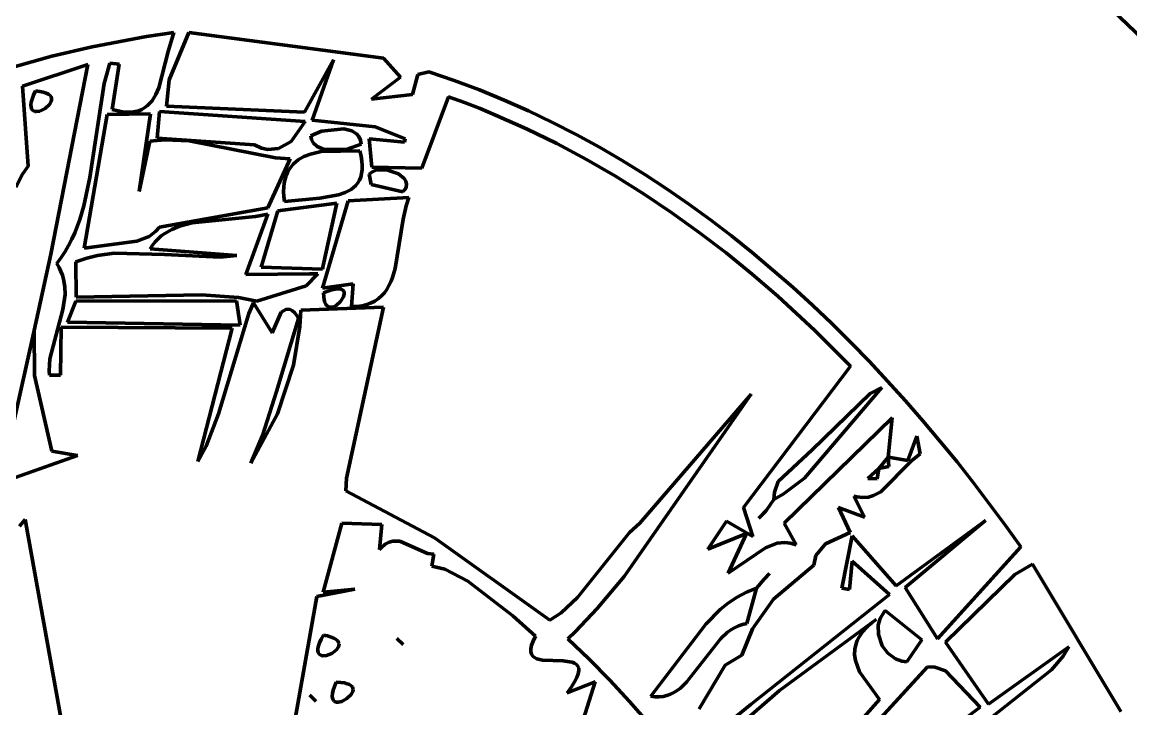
# Model space of a CAD drawing. Header units: millimetres. Extents: x 0 to 10.4, y 0 to 8.2.
# Drawn here: x 1.544 to 2.617, y 4.054 to 4.719 of the extents above; entities that cross this region are included whole.
import ezdxf

# ---------------------------------------------------------------- set-up
doc = ezdxf.new("R2010")
doc.units = ezdxf.units.MM
for name, color, linetype, lineweight in [('color#000000ff', 7, 'CONTINUOUS', 100), ('color#929292ff', 7, 'CONTINUOUS', 100), ('color#ffffffff', 7, 'CONTINUOUS', 100)]:
    doc.layers.add(name, color=color, linetype=linetype, lineweight=lineweight)

msp = doc.modelspace()

# ---------------------------------------------------------------- linework, layer by layer
at = {"layer": 'color#000000ff'}
for p, q in [((2.6284, 4.7017), (2.5984, 4.7305)), ((1.6113, 4.6948), (1.6639, 4.7046)), ((1.6639, 4.7046), (1.6904, 4.7085)), ((1.6904, 4.7085), (1.6849, 4.6901)), ((1.6858, 4.6628), (1.7047, 4.7084)), ((1.7047, 4.7084), (1.8931, 4.6836)), ((1.5721, 4.6856), (1.6113, 4.6948)), ((1.6849, 4.6901), (1.6759, 4.6551)), ((1.5335, 4.6746), (1.5721, 4.6856)), ((1.6285, 4.679), (1.6229, 4.659)), ((1.6374, 4.678), (1.6285, 4.679)), ((1.8449, 4.6821), (1.8167, 4.6314)), ((1.8242, 4.6238), (1.8449, 4.6821)), ((1.8931, 4.6836), (1.9096, 4.6653)), ((1.607, 4.6775), (1.5439, 4.6566)), ((1.5713, 4.4938), (1.607, 4.6775)), ((1.6308, 4.6341), (1.6374, 4.678)), ((1.9214, 4.6485), (1.9266, 4.6678)), ((1.9266, 4.6678), (1.9372, 4.6704)), ((1.9372, 4.6704), (1.9618, 4.662)), ((1.6229, 4.659), (1.6089, 4.568)), ((1.6832, 4.6373), (1.6858, 4.6628)), ((1.9096, 4.6653), (1.8816, 4.6439)), ((1.9618, 4.662), (1.9861, 4.6529)), ((1.5439, 4.6566), (1.5493, 4.5792)), ((1.5531, 4.6441), (1.5545, 4.6477)), ((1.5545, 4.6477), (1.5564, 4.6519)), ((1.5564, 4.6519), (1.5606, 4.6514)), ((1.5606, 4.6514), (1.564, 4.6507)), ((1.564, 4.6507), (1.5668, 4.6498)), ((1.5668, 4.6498), (1.5689, 4.6488)), ((1.5689, 4.6488), (1.5705, 4.6475)), ((1.5705, 4.6475), (1.5715, 4.6462)), ((1.5715, 4.6462), (1.572, 4.6448)), ((1.673, 4.6484), (1.6693, 4.6425)), ((1.6759, 4.6551), (1.673, 4.6484)), ((1.8816, 4.6439), (1.9214, 4.6485)), ((1.9562, 4.6464), (1.9302, 4.577)), ((1.9715, 4.6407), (1.9562, 4.6464)), ((1.9861, 4.6529), (2.01, 4.6431)), ((1.552, 4.6385), (1.5523, 4.641)), ((1.5521, 4.6364), (1.552, 4.6385)), ((1.5525, 4.6347), (1.5521, 4.6364)), ((1.5523, 4.641), (1.5531, 4.6441)), ((1.57, 4.6389), (1.5657, 4.635)), ((1.5717, 4.6418), (1.57, 4.6389)), ((1.572, 4.6433), (1.5717, 4.6418)), ((1.572, 4.6448), (1.572, 4.6433)), ((1.6623, 4.6358), (1.6595, 4.6341)), ((1.6649, 4.6377), (1.6623, 4.6358)), ((1.6672, 4.64), (1.6649, 4.6377)), ((1.6693, 4.6425), (1.6672, 4.64)), ((1.8167, 4.6314), (1.6832, 4.6373)), ((1.9867, 4.6348), (1.9715, 4.6407)), ((2.01, 4.6431), (2.0336, 4.6327)), ((1.5533, 4.6335), (1.5525, 4.6347)), ((1.5544, 4.6326), (1.5533, 4.6335)), ((1.5557, 4.6321), (1.5544, 4.6326)), ((1.5572, 4.6319), (1.5557, 4.6321)), ((1.5605, 4.6325), (1.5572, 4.6319)), ((1.5657, 4.635), (1.5605, 4.6325)), ((1.6036, 4.4996), (1.6259, 4.6292)), ((1.6259, 4.6292), (1.6676, 4.6298)), ((1.636, 4.6327), (1.6308, 4.6341)), ((1.6407, 4.6318), (1.636, 4.6327)), ((1.6452, 4.6314), (1.6407, 4.6318)), ((1.6492, 4.6315), (1.6452, 4.6314)), ((1.653, 4.632), (1.6492, 4.6315)), ((1.6564, 4.6328), (1.653, 4.632)), ((1.6595, 4.6341), (1.6564, 4.6328)), ((1.6676, 4.6298), (1.6569, 4.5545)), ((1.6742, 4.6062), (1.6763, 4.6319)), ((1.6763, 4.6319), (1.8174, 4.6224)), ((2.0018, 4.6286), (1.9867, 4.6348)), ((2.0316, 4.6154), (2.0018, 4.6286)), ((2.0336, 4.6327), (2.0568, 4.6215)), ((1.8174, 4.6224), (1.8038, 4.603)), ((1.8853, 4.6171), (1.8242, 4.6238)), ((1.8331, 4.6131), (1.8549, 4.6153)), ((1.8549, 4.6153), (1.8627, 4.6133)), ((1.9142, 4.6057), (1.8853, 4.6171)), ((2.0609, 4.6011), (2.0316, 4.6154)), ((2.0568, 4.6215), (2.0797, 4.6098)), ((1.6569, 4.5545), (1.6671, 4.6033)), ((1.6671, 4.6033), (1.6816, 4.6047)), ((1.7685, 4.5996), (1.6742, 4.6062)), ((1.6816, 4.6047), (1.7052, 4.6035)), ((1.7052, 4.6035), (1.7887, 4.5871)), ((1.8229, 4.6085), (1.8331, 4.6131)), ((1.8236, 4.6048), (1.8229, 4.6085)), ((1.8252, 4.6017), (1.8236, 4.6048)), ((1.8627, 4.6133), (1.8672, 4.6104)), ((1.8672, 4.6104), (1.8695, 4.6077)), ((1.8695, 4.6077), (1.8709, 4.6044)), ((1.8709, 4.6044), (1.8715, 4.6004)), ((1.8819, 4.5782), (1.8793, 4.6056)), ((1.8793, 4.6056), (1.9135, 4.6022)), ((1.9135, 4.6022), (1.9142, 4.6057)), ((2.0797, 4.6098), (2.1022, 4.5974)), ((1.7751, 4.5966), (1.7685, 4.5996)), ((1.7814, 4.5952), (1.7751, 4.5966)), ((1.7915, 4.5961), (1.7814, 4.5952)), ((1.8038, 4.603), (1.7915, 4.5961)), ((1.8225, 4.5908), (1.8328, 4.5932)), ((1.8289, 4.5982), (1.8252, 4.6017)), ((1.8357, 4.5953), (1.8289, 4.5982)), ((1.8328, 4.5932), (1.8705, 4.5941)), ((1.8572, 4.5953), (1.8357, 4.5953)), ((1.8715, 4.6004), (1.8572, 4.5953)), ((1.8705, 4.5941), (1.8717, 4.5889)), ((2.0896, 4.5857), (2.0609, 4.6011)), ((2.1022, 4.5974), (2.1244, 4.5845)), ((1.8029, 4.5863), (1.7812, 4.5388)), ((1.7887, 4.5871), (1.8029, 4.5863)), ((1.8059, 4.581), (1.8107, 4.5851)), ((1.8107, 4.5851), (1.8163, 4.5883)), ((1.8163, 4.5883), (1.8225, 4.5908)), ((1.8717, 4.5889), (1.8724, 4.584)), ((1.8724, 4.584), (1.8727, 4.5796)), ((2.1177, 4.5694), (2.0896, 4.5857)), ((2.1244, 4.5845), (2.1462, 4.5709)), ((1.5439, 4.5712), (1.5374, 4.5587)), ((1.5493, 4.5792), (1.5439, 4.5712)), ((1.799, 4.5699), (1.8004, 4.5731)), ((1.8004, 4.5731), (1.802, 4.5759)), ((1.802, 4.5759), (1.8038, 4.5786)), ((1.8038, 4.5786), (1.8059, 4.581)), ((1.8721, 4.5719), (1.8712, 4.5686)), ((1.8726, 4.5756), (1.8721, 4.5719)), ((1.8727, 4.5796), (1.8726, 4.5756)), ((1.8795, 4.5712), (1.8819, 4.5734)), ((1.8812, 4.5612), (1.8795, 4.5712)), ((1.9302, 4.577), (1.8819, 4.5782)), ((1.8819, 4.5734), (1.8866, 4.5754)), ((1.8866, 4.5754), (1.8963, 4.5755)), ((1.8963, 4.5755), (1.9077, 4.5716)), ((1.9077, 4.5716), (1.9132, 4.5672)), ((1.6089, 4.568), (1.6032, 4.5406)), ((1.7967, 4.5587), (1.7972, 4.5628)), ((1.7972, 4.5628), (1.798, 4.5665)), ((1.798, 4.5665), (1.799, 4.5699)), ((1.8664, 4.5605), (1.8643, 4.5584)), ((1.8683, 4.5629), (1.8664, 4.5605)), ((1.8699, 4.5656), (1.8683, 4.5629)), ((1.8712, 4.5686), (1.8699, 4.5656)), ((1.9119, 4.5542), (1.8812, 4.5612)), ((1.9132, 4.5672), (1.9149, 4.5645)), ((1.9149, 4.5645), (1.9155, 4.5617)), ((1.9155, 4.5617), (1.9151, 4.5588)), ((2.1454, 4.5521), (2.1177, 4.5694)), ((2.1462, 4.5709), (2.1677, 4.5568)), ((1.7966, 4.5544), (1.7967, 4.5587)), ((1.7968, 4.5498), (1.7966, 4.5544)), ((1.7973, 4.5448), (1.7968, 4.5498)), ((1.8498, 4.5512), (1.8315, 4.548)), ((1.8562, 4.5535), (1.8498, 4.5512)), ((1.8618, 4.5565), (1.8562, 4.5535)), ((1.8643, 4.5584), (1.8618, 4.5565)), ((1.9133, 4.5557), (1.9119, 4.5542)), ((1.9144, 4.5573), (1.9133, 4.5557)), ((1.9151, 4.5588), (1.9144, 4.5573)), ((2.1724, 4.5339), (2.1454, 4.5521)), ((2.1677, 4.5568), (2.1888, 4.5422)), ((1.6032, 4.5406), (1.5993, 4.5274)), ((1.7909, 4.5359), (1.848, 4.5432)), ((1.8315, 4.548), (1.7973, 4.5448)), ((1.8342, 4.4609), (1.8589, 4.5455)), ((1.848, 4.5432), (1.8348, 4.4828)), ((1.8589, 4.5455), (1.9177, 4.5486)), ((1.9152, 4.5408), (1.9124, 4.5277)), ((1.9177, 4.5486), (1.9152, 4.5408)), ((2.1888, 4.5422), (2.2096, 4.5271)), ((1.7812, 4.5388), (1.6765, 4.5199)), ((1.7081, 4.5242), (1.7694, 4.5304)), ((1.7814, 4.5327), (1.7601, 4.4741)), ((1.7694, 4.5304), (1.7814, 4.5327)), ((1.7749, 4.4812), (1.7909, 4.5359)), ((2.1989, 4.5149), (2.1724, 4.5339)), ((1.5993, 4.5274), (1.5944, 4.5146)), ((1.6765, 4.5199), (1.6727, 4.5158)), ((1.6815, 4.5139), (1.6884, 4.5179)), ((1.6884, 4.5179), (1.6959, 4.521)), ((1.6959, 4.521), (1.7081, 4.5242)), ((1.9124, 4.5277), (1.9047, 4.4799)), ((2.2096, 4.5271), (2.2301, 4.5115)), ((1.5916, 4.5084), (1.5885, 4.5023)), ((1.5944, 4.5146), (1.5916, 4.5084)), ((1.6664, 4.5111), (1.6544, 4.5064)), ((1.6727, 4.5158), (1.6664, 4.5111)), ((1.6723, 4.5059), (1.6752, 4.5088)), ((1.6752, 4.5088), (1.6782, 4.5115)), ((1.6782, 4.5115), (1.6815, 4.5139)), ((2.2248, 4.495), (2.1989, 4.5149)), ((2.2301, 4.5115), (2.2502, 4.4954)), ((1.585, 4.4963), (1.5813, 4.4905)), ((1.5885, 4.5023), (1.585, 4.4963)), ((1.6544, 4.5064), (1.6036, 4.4996)), ((1.6673, 4.499), (1.6697, 4.5026)), ((1.7514, 4.4927), (1.6673, 4.499)), ((1.6697, 4.5026), (1.6723, 4.5059)), ((1.555, 4.42), (1.5713, 4.4938)), ((1.5813, 4.4905), (1.5771, 4.4848)), ((1.5956, 4.4863), (1.6061, 4.4901)), ((1.5959, 4.4521), (1.5956, 4.4863)), ((1.6061, 4.4901), (1.6166, 4.4927)), ((1.6166, 4.4927), (1.6326, 4.4949)), ((1.6326, 4.4949), (1.6812, 4.4934)), ((1.6812, 4.4934), (1.7353, 4.4909)), ((1.7353, 4.4909), (1.7514, 4.4927)), ((2.2501, 4.4744), (2.2248, 4.495)), ((2.2502, 4.4954), (2.2699, 4.4788)), ((1.5771, 4.4848), (1.5793, 4.481)), ((1.5793, 4.481), (1.5811, 4.4772)), ((1.5811, 4.4772), (1.5825, 4.4734)), ((1.7601, 4.4741), (1.8217, 4.4747)), ((1.8341, 4.4793), (1.7749, 4.4812)), ((1.8298, 4.4748), (1.8183, 4.4632)), ((1.8217, 4.4747), (1.8298, 4.4748)), ((1.8348, 4.4828), (1.8341, 4.4793)), ((1.9047, 4.4799), (1.902, 4.4713)), ((2.2748, 4.4532), (2.2501, 4.4744)), ((2.2699, 4.4788), (2.2893, 4.4618)), ((1.5825, 4.4734), (1.5836, 4.4696)), ((1.5836, 4.4696), (1.5848, 4.4622)), ((1.8639, 4.465), (1.8342, 4.4609)), ((1.8623, 4.4432), (1.8639, 4.465)), ((1.9004, 4.4672), (1.8985, 4.4634)), ((1.902, 4.4713), (1.9004, 4.4672)), ((1.585, 4.4549), (1.5829, 4.4404)), ((1.5848, 4.4622), (1.585, 4.4549)), ((1.717, 4.4546), (1.5959, 4.4521)), ((1.753, 4.4518), (1.717, 4.4546)), ((1.8183, 4.4632), (1.7708, 4.4482)), ((1.8352, 4.4564), (1.8395, 4.4581)), ((1.8354, 4.4527), (1.8352, 4.4564)), ((1.8395, 4.4581), (1.8433, 4.4593)), ((1.8433, 4.4593), (1.8464, 4.46)), ((1.8464, 4.46), (1.849, 4.4603)), ((1.849, 4.4603), (1.8511, 4.4602)), ((1.8511, 4.4602), (1.8528, 4.4598)), ((1.8528, 4.4598), (1.854, 4.4591)), ((1.854, 4.4591), (1.8548, 4.4581)), ((1.8552, 4.4556), (1.8545, 4.4526)), ((1.8548, 4.4581), (1.8552, 4.4569)), ((1.8552, 4.4569), (1.8552, 4.4556)), ((1.8914, 4.4535), (1.8884, 4.4508)), ((1.8941, 4.4565), (1.8914, 4.4535)), ((1.8964, 4.4598), (1.8941, 4.4565)), ((1.8985, 4.4634), (1.8964, 4.4598)), ((2.3108, 4.42), (2.2748, 4.4532)), ((2.2893, 4.4618), (2.3084, 4.4444)), ((1.5875, 4.4281), (1.5954, 4.4485)), ((1.5954, 4.4485), (1.7511, 4.4488)), ((1.7511, 4.4488), (1.7544, 4.4251)), ((1.7708, 4.4482), (1.753, 4.4518)), ((1.7628, 4.4363), (1.7675, 4.4466)), ((1.7675, 4.4466), (1.7856, 4.4177)), ((1.8131, 4.4396), (1.8931, 4.4427)), ((1.8359, 4.4496), (1.8354, 4.4527)), ((1.8366, 4.4471), (1.8359, 4.4496)), ((1.8375, 4.4452), (1.8366, 4.4471)), ((1.8387, 4.4438), (1.8375, 4.4452)), ((1.8399, 4.4429), (1.8387, 4.4438)), ((1.8413, 4.4424), (1.8399, 4.4429)), ((1.8428, 4.4424), (1.8413, 4.4424)), ((1.8443, 4.4427), (1.8428, 4.4424)), ((1.8474, 4.4441), (1.8443, 4.4427)), ((1.8516, 4.4479), (1.8474, 4.4441)), ((1.8545, 4.4526), (1.8516, 4.4479)), ((1.8931, 4.4427), (1.8575, 4.2769)), ((1.8677, 4.4433), (1.8623, 4.4432)), ((1.8727, 4.4439), (1.8677, 4.4433)), ((1.8772, 4.445), (1.8727, 4.4439)), ((1.8813, 4.4466), (1.8772, 4.445)), ((1.885, 4.4485), (1.8813, 4.4466)), ((1.8884, 4.4508), (1.885, 4.4485)), ((2.3084, 4.4444), (2.3271, 4.4266)), ((1.5829, 4.4404), (1.5702, 4.3925)), ((1.7337, 4.3391), (1.7628, 4.4363)), ((1.7856, 4.4177), (1.7941, 4.4376)), ((1.811, 4.4317), (1.7896, 4.361)), ((1.7941, 4.4376), (1.7994, 4.4405)), ((1.7994, 4.4405), (1.8028, 4.4403)), ((1.8028, 4.4403), (1.8051, 4.439)), ((1.8051, 4.439), (1.8074, 4.4369)), ((1.8074, 4.4369), (1.8098, 4.4337)), ((1.8098, 4.4337), (1.811, 4.4317)), ((1.8124, 4.4238), (1.8131, 4.4396)), ((1.5806, 4.3768), (1.5813, 4.4231)), ((1.5813, 4.4231), (1.7468, 4.4223)), ((1.7544, 4.4251), (1.5875, 4.4281)), ((1.7468, 4.4223), (1.7135, 4.293)), ((1.8063, 4.3864), (1.8124, 4.4238)), ((2.3271, 4.4266), (2.3454, 4.4084)), ((1.5556, 4.3764), (1.555, 4.42)), ((2.3453, 4.3855), (2.3108, 4.42)), ((2.3454, 4.4084), (2.3635, 4.3899)), ((1.5702, 4.3925), (1.5697, 4.3808)), ((2.3635, 4.3899), (2.3811, 4.371)), ((1.5697, 4.3808), (1.57, 4.3768)), ((1.7906, 4.3393), (1.8063, 4.3864)), ((2.2416, 4.2485), (2.3453, 4.3855)), ((1.5722, 4.3032), (1.5556, 4.3764)), ((1.57, 4.3768), (1.5806, 4.3768)), ((2.3811, 4.371), (2.3985, 4.3518)), ((1.7896, 4.361), (1.7761, 4.3183)), ((2.2491, 4.3582), (2.1263, 4.1818)), ((2.1414, 4.2332), (2.2491, 4.3582)), ((2.3007, 4.2769), (2.3757, 4.3648)), ((2.3644, 4.3589), (2.3082, 4.3043)), ((2.3757, 4.3648), (2.3644, 4.3589)), ((2.3985, 4.3518), (2.4154, 4.3323)), ((1.7215, 4.3078), (1.7337, 4.3391)), ((1.7647, 4.2914), (1.7906, 4.3393)), ((2.3857, 4.3355), (2.2809, 4.2332)), ((2.3817, 4.2974), (2.3857, 4.3355)), ((2.4154, 4.3323), (2.4321, 4.3126)), ((1.7761, 4.3183), (1.7647, 4.2914)), ((2.4094, 4.3175), (2.4006, 4.2942)), ((2.4127, 4.3004), (2.4094, 4.3175)), ((1.5972, 4.2988), (1.5722, 4.3032)), ((1.7135, 4.293), (1.7215, 4.3078)), ((2.3082, 4.3043), (2.2753, 4.2736)), ((2.4321, 4.3126), (2.4484, 4.2926)), ((1.4346, 4.2418), (1.5972, 4.2988)), ((2.3727, 4.2862), (2.3817, 4.2974)), ((2.3745, 4.2637), (2.4043, 4.2937)), ((2.4006, 4.2942), (2.3817, 4.2974)), ((2.3817, 4.2974), (2.3822, 4.2881)), ((2.4043, 4.2937), (2.4127, 4.3004)), ((2.4484, 4.2926), (2.4643, 4.2723)), ((2.3619, 4.2765), (2.3727, 4.2862)), ((2.3727, 4.2862), (2.3711, 4.2763)), ((2.3822, 4.2881), (2.3727, 4.2862)), ((1.8575, 4.2769), (1.8568, 4.2646)), ((2.2753, 4.2736), (2.2716, 4.2634)), ((2.28, 4.2614), (2.3007, 4.2769)), ((2.3711, 4.2763), (2.3619, 4.2765)), ((2.4643, 4.2723), (2.4799, 4.2518)), ((1.8568, 4.2646), (1.9427, 4.2193)), ((2.2716, 4.2634), (2.271, 4.2562)), ((2.271, 4.2562), (2.28, 4.2614)), ((2.3627, 4.2586), (2.3676, 4.26)), ((2.3676, 4.26), (2.3745, 4.2637)), ((2.2639, 4.2459), (2.271, 4.2562)), ((2.271, 4.2562), (2.2639, 4.2459)), ((2.3588, 4.2392), (2.3484, 4.2595)), ((2.3484, 4.2595), (2.3515, 4.2588)), ((2.3515, 4.2588), (2.3573, 4.2582)), ((2.3573, 4.2582), (2.3627, 4.2586)), ((2.4799, 4.2518), (2.4952, 4.2311)), ((2.2506, 4.2203), (2.2416, 4.2485)), ((2.2619, 4.2438), (2.2565, 4.2382)), ((2.2565, 4.2382), (2.2572, 4.2389)), ((2.2572, 4.2389), (2.2639, 4.2459)), ((2.2639, 4.2459), (2.2619, 4.2438)), ((2.3449, 4.2243), (2.3336, 4.2484)), ((2.3336, 4.2484), (2.3588, 4.2392)), ((1.5464, 4.2369), (1.5411, 4.2306)), ((1.5826, 4.036), (1.5464, 4.2369)), ((1.8528, 4.2333), (1.8347, 4.1665)), ((1.8916, 4.232), (1.8528, 4.2333)), ((1.8893, 4.2077), (1.8916, 4.232)), ((2.1315, 4.2242), (2.1414, 4.2332)), ((2.2073, 4.2083), (2.2251, 4.2353)), ((2.2251, 4.2353), (2.2506, 4.2203)), ((2.2809, 4.2332), (2.2926, 4.2123)), ((2.476, 4.2359), (2.3893, 4.1727)), ((2.398, 4.1709), (2.476, 4.2359)), ((2.4952, 4.2311), (2.5101, 4.2103)), ((1.9427, 4.2193), (2.0544, 4.1393)), ((2.081, 4.1613), (2.1315, 4.2242)), ((2.2445, 4.2234), (2.2073, 4.2083)), ((2.2268, 4.185), (2.2445, 4.2234)), ((2.321, 4.2134), (2.3449, 4.2243)), ((2.3467, 4.2212), (2.3367, 4.1703)), ((2.3893, 4.1727), (2.3467, 4.2212)), ((1.8912, 4.2097), (1.8893, 4.2077)), ((1.895, 4.2129), (1.8912, 4.2097)), ((1.8987, 4.215), (1.895, 4.2129)), ((1.9022, 4.216), (1.8987, 4.215)), ((1.9091, 4.2158), (1.9022, 4.216)), ((1.9358, 4.204), (1.9091, 4.2158)), ((2.263, 4.2096), (2.2268, 4.185)), ((2.2744, 4.2141), (2.263, 4.2096)), ((2.2818, 4.2147), (2.2744, 4.2141)), ((2.287, 4.214), (2.2818, 4.2147)), ((2.2926, 4.2123), (2.287, 4.214)), ((2.3116, 4.202), (2.321, 4.2134)), ((2.5101, 4.2103), (2.4296, 4.1212)), ((1.942, 4.2032), (1.9358, 4.204)), ((1.9399, 4.1916), (1.942, 4.2032)), ((2.3097, 4.1927), (2.3116, 4.202)), ((2.3442, 4.169), (2.3469, 4.1965)), ((2.3469, 4.1965), (2.383, 4.1642)), ((1.9525, 4.1889), (1.9399, 4.1916)), ((1.9749, 4.1773), (1.9525, 4.1889)), ((2.2707, 4.1598), (2.3097, 4.1927)), ((2.5044, 4.1836), (2.5214, 4.1936)), ((2.5214, 4.1936), (2.607, 4.0508)), ((2.0185, 4.1436), (1.9749, 4.1773)), ((2.1263, 4.1818), (2.1001, 4.1506)), ((2.2544, 4.1703), (2.2618, 4.1792)), ((2.2618, 4.1792), (2.2544, 4.1703)), ((2.2618, 4.1792), (2.267, 4.1846)), ((2.267, 4.1846), (2.2618, 4.1792)), ((2.4371, 4.1181), (2.5044, 4.1836)), ((1.8655, 4.1693), (1.8287, 4.1624)), ((1.8347, 4.1665), (1.8655, 4.1693)), ((2.2357, 4.1618), (2.2447, 4.1665)), ((2.2447, 4.1665), (2.2544, 4.1703)), ((2.2544, 4.1703), (2.245, 4.1363)), ((2.383, 4.1642), (2.2492, 4.0581)), ((2.3367, 4.1703), (2.3442, 4.169)), ((2.4296, 4.1212), (2.398, 4.1709)), ((1.8287, 4.1624), (1.8058, 4.0329)), ((2.0652, 4.1465), (2.081, 4.1613)), ((2.2195, 4.15), (2.2273, 4.1563)), ((2.2273, 4.1563), (2.2357, 4.1618)), ((2.2504, 4.1309), (2.2707, 4.1598)), ((2.0405, 4.1238), (2.0185, 4.1436)), ((2.0544, 4.1393), (2.0652, 4.1465)), ((2.1001, 4.1506), (2.0791, 4.1285)), ((2.2052, 4.1356), (2.2195, 4.15)), ((2.3739, 4.141), (2.3774, 4.1469)), ((2.3774, 4.1469), (2.3789, 4.1487)), ((2.3789, 4.1487), (2.4143, 4.1205)), ((2.1519, 4.0658), (2.2052, 4.1356)), ((2.2331, 4.1321), (2.2295, 4.1299)), ((2.2368, 4.1339), (2.2331, 4.1321)), ((2.2408, 4.1353), (2.2368, 4.1339)), ((2.245, 4.1363), (2.2408, 4.1353)), ((2.2764, 4.0713), (2.37, 4.1401)), ((2.3598, 4.1313), (2.3572, 4.1284)), ((2.3628, 4.1343), (2.3598, 4.1313)), ((2.3662, 4.1372), (2.3628, 4.1343)), ((2.37, 4.1401), (2.3662, 4.1372)), ((2.3721, 4.1345), (2.3739, 4.141)), ((2.3723, 4.1255), (2.3721, 4.1345)), ((2.0381, 4.1191), (2.0405, 4.1238)), ((2.0791, 4.1285), (2.0718, 4.1214)), ((2.0718, 4.1214), (2.0924, 4.1017)), ((2.2196, 4.1216), (2.1973, 4.0929)), ((2.226, 4.1274), (2.2196, 4.1216)), ((2.2295, 4.1299), (2.226, 4.1274)), ((2.2402, 4.1055), (2.2504, 4.1309)), ((2.3533, 4.1227), (2.3518, 4.1198)), ((2.3551, 4.1255), (2.3533, 4.1227)), ((2.3572, 4.1284), (2.3551, 4.1255)), ((2.376, 4.1147), (2.3723, 4.1255)), ((2.4143, 4.1205), (2.3996, 4.0992)), ((2.0358, 4.1117), (2.0366, 4.1151)), ((2.0358, 4.1088), (2.0358, 4.1117)), ((2.0366, 4.1151), (2.0381, 4.1191)), ((2.3494, 4.1113), (2.3492, 4.1057)), ((2.3507, 4.1169), (2.3494, 4.1113)), ((2.3518, 4.1198), (2.3507, 4.1169)), ((2.3815, 4.1074), (2.376, 4.1147)), ((2.4789, 4.0581), (2.4371, 4.1181)), ((2.5566, 4.1137), (2.4789, 4.0581)), ((2.5512, 4.1045), (2.5566, 4.1137)), ((2.0365, 4.1065), (2.0358, 4.1088)), ((2.0377, 4.1046), (2.0365, 4.1065)), ((2.0394, 4.1032), (2.0377, 4.1046)), ((2.0416, 4.102), (2.0394, 4.1032)), ((2.0442, 4.1013), (2.0416, 4.102)), ((2.0471, 4.1007), (2.0442, 4.1013)), ((2.0672, 4.0999), (2.0471, 4.1007)), ((2.0733, 4.0992), (2.0672, 4.0999)), ((2.0759, 4.0986), (2.0733, 4.0992)), ((2.0924, 4.1017), (2.1122, 4.0814)), ((2.2239, 4.0959), (2.2402, 4.1055)), ((2.3492, 4.1057), (2.3501, 4.1002)), ((2.3501, 4.1002), (2.3541, 4.0895)), ((2.3887, 4.102), (2.3815, 4.1074)), ((2.395, 4.0998), (2.3887, 4.102)), ((2.3996, 4.0992), (2.395, 4.0998)), ((2.5397, 4.0914), (2.5512, 4.1045)), ((2.0782, 4.0977), (2.0759, 4.0986)), ((2.0801, 4.0965), (2.0782, 4.0977)), ((2.0814, 4.095), (2.0801, 4.0965)), ((2.0822, 4.093), (2.0814, 4.095)), ((2.0817, 4.0875), (2.0823, 4.0905)), ((2.0823, 4.0905), (2.0822, 4.093)), ((2.1973, 4.0929), (2.1864, 4.0793)), ((2.1989, 4.0534), (2.2239, 4.0959)), ((2.3235, 3.9894), (2.4199, 4.0941)), ((2.3541, 4.0895), (2.3732, 4.0627)), ((2.4199, 4.0941), (2.4267, 4.0939)), ((2.4267, 4.0939), (2.4372, 4.0903)), ((2.4372, 4.0903), (2.4706, 4.0553)), ((2.4811, 4.0449), (2.5397, 4.0914)), ((2.098, 4.0798), (2.071, 4.0691)), ((2.0751, 4.0747), (2.0782, 4.0796)), ((2.0782, 4.0796), (2.0804, 4.0839)), ((2.0794, 4.0204), (2.098, 4.0798)), ((2.0804, 4.0839), (2.0817, 4.0875)), ((2.1122, 4.0814), (2.1315, 4.0605)), ((2.1864, 4.0793), (2.1806, 4.0737)), ((2.071, 4.0691), (2.0751, 4.0747)), ((2.1711, 4.0676), (2.1676, 4.0663)), ((2.1744, 4.0693), (2.1711, 4.0676)), ((2.1775, 4.0713), (2.1744, 4.0693)), ((2.1806, 4.0737), (2.1775, 4.0713)), ((2.2473, 4.0459), (2.2764, 4.0713)), ((2.1315, 4.0605), (2.1501, 4.0392)), ((2.1562, 4.0651), (2.1519, 4.0658)), ((2.1602, 4.065), (2.1562, 4.0651)), ((2.164, 4.0654), (2.1602, 4.065)), ((2.1676, 4.0663), (2.164, 4.0654)), ((2.2492, 4.0581), (2.1979, 4.0164)), ((2.3732, 4.0627), (2.3202, 4.0025)), ((2.4706, 4.0553), (2.4008, 4.0024))]:
    msp.add_line(p, q, dxfattribs=at)
at = {"layer": 'color#929292ff'}
for p, q in [((1.5342, 4.3257), (1.555, 4.42)), ((1.555, 4.42), (1.5556, 4.3764)), ((1.5556, 4.3764), (1.5722, 4.3032)), ((1.5722, 4.3032), (1.5972, 4.2988)), ((1.5972, 4.2988), (1.4346, 4.2418)), ((1.8313, 4.1174), (1.8329, 4.1209)), ((1.8329, 4.1209), (1.8351, 4.125)), ((1.8351, 4.125), (1.8392, 4.1241)), ((1.8392, 4.1241), (1.8426, 4.1231)), ((1.8426, 4.1231), (1.8453, 4.122)), ((1.8453, 4.122), (1.8474, 4.1207)), ((1.8474, 4.1207), (1.8489, 4.1193)), ((1.9062, 4.1215), (1.9122, 4.1158)), ((1.9122, 4.1158), (1.9062, 4.1215)), ((1.8297, 4.1097), (1.8298, 4.1119)), ((1.8301, 4.108), (1.8297, 4.1097)), ((1.8298, 4.1119), (1.8303, 4.1144)), ((1.8303, 4.1144), (1.8313, 4.1174)), ((1.8479, 4.1107), (1.8433, 4.1071)), ((1.8497, 4.1135), (1.8479, 4.1107)), ((1.8489, 4.1193), (1.8498, 4.1179)), ((1.8501, 4.1149), (1.8497, 4.1135)), ((1.8498, 4.1179), (1.8502, 4.1164)), ((1.8502, 4.1164), (1.8501, 4.1149)), ((1.8308, 4.1067), (1.8301, 4.108)), ((1.8318, 4.1058), (1.8308, 4.1067)), ((1.8331, 4.1052), (1.8318, 4.1058)), ((1.8346, 4.1049), (1.8331, 4.1052)), ((1.838, 4.1051), (1.8346, 4.1049)), ((1.8433, 4.1071), (1.838, 4.1051)), ((1.8458, 4.0751), (1.8475, 4.0793)), ((1.8475, 4.0793), (1.8518, 4.0791)), ((1.8518, 4.0791), (1.8554, 4.0786)), ((1.8554, 4.0786), (1.8582, 4.0779)), ((1.8582, 4.0779), (1.8604, 4.077)), ((1.822, 4.0668), (1.8278, 4.0608)), ((1.8278, 4.0608), (1.822, 4.0668)), ((1.8437, 4.0659), (1.8439, 4.0684)), ((1.8439, 4.0684), (1.8446, 4.0715)), ((1.8446, 4.0715), (1.8458, 4.0751)), ((1.8621, 4.0674), (1.8579, 4.0634)), ((1.8604, 4.077), (1.8621, 4.0759)), ((1.8621, 4.0759), (1.8632, 4.0747)), ((1.8636, 4.0704), (1.8621, 4.0674)), ((1.8632, 4.0747), (1.8637, 4.0733)), ((1.8639, 4.0719), (1.8636, 4.0704)), ((1.8637, 4.0733), (1.8639, 4.0719)), ((1.8439, 4.0639), (1.8437, 4.0659)), ((1.8445, 4.0623), (1.8439, 4.0639)), ((1.8453, 4.0611), (1.8445, 4.0623)), ((1.8465, 4.0604), (1.8453, 4.0611)), ((1.8478, 4.06), (1.8465, 4.0604)), ((1.8494, 4.0599), (1.8478, 4.06)), ((1.8528, 4.0606), (1.8494, 4.0599)), ((1.8579, 4.0634), (1.8528, 4.0606))]:
    msp.add_line(p, q, dxfattribs=at)
at = {"layer": 'color#ffffffff'}
for p, q in [((2.5984, 4.7305), (2.6284, 4.7017)), ((1.6639, 4.7046), (1.6113, 4.6948)), ((1.6904, 4.7085), (1.6639, 4.7046)), ((1.6849, 4.6901), (1.6904, 4.7085)), ((1.7047, 4.7084), (1.6858, 4.6628)), ((1.8931, 4.6836), (1.7047, 4.7084)), ((1.6113, 4.6948), (1.5721, 4.6856)), ((1.6759, 4.6551), (1.6849, 4.6901)), ((1.5721, 4.6856), (1.5335, 4.6746)), ((1.6229, 4.659), (1.6285, 4.679)), ((1.6285, 4.679), (1.6374, 4.678)), ((1.8167, 4.6314), (1.8449, 4.6821)), ((1.8449, 4.6821), (1.8242, 4.6238)), ((1.9096, 4.6653), (1.8931, 4.6836)), ((1.5439, 4.6566), (1.607, 4.6775)), ((1.607, 4.6775), (1.5713, 4.4938)), ((1.6374, 4.678), (1.6308, 4.6341)), ((1.9266, 4.6678), (1.9214, 4.6485)), ((1.9372, 4.6704), (1.9266, 4.6678)), ((1.9618, 4.662), (1.9372, 4.6704)), ((1.6089, 4.568), (1.6229, 4.659)), ((1.6858, 4.6628), (1.6832, 4.6373)), ((1.8816, 4.6439), (1.9096, 4.6653)), ((1.9861, 4.6529), (1.9618, 4.662)), ((1.5493, 4.5792), (1.5439, 4.6566)), ((1.5545, 4.6477), (1.5531, 4.6441)), ((1.5564, 4.6519), (1.5545, 4.6477)), ((1.5606, 4.6514), (1.5564, 4.6519)), ((1.564, 4.6507), (1.5606, 4.6514)), ((1.5668, 4.6498), (1.564, 4.6507)), ((1.5689, 4.6488), (1.5668, 4.6498)), ((1.5705, 4.6475), (1.5689, 4.6488)), ((1.5715, 4.6462), (1.5705, 4.6475)), ((1.572, 4.6448), (1.5715, 4.6462)), ((1.6693, 4.6425), (1.673, 4.6484)), ((1.673, 4.6484), (1.6759, 4.6551)), ((1.9214, 4.6485), (1.8816, 4.6439)), ((1.9302, 4.577), (1.9562, 4.6464)), ((1.9562, 4.6464), (1.9715, 4.6407)), ((2.01, 4.6431), (1.9861, 4.6529)), ((1.5523, 4.641), (1.552, 4.6385)), ((1.552, 4.6385), (1.5521, 4.6364)), ((1.5521, 4.6364), (1.5525, 4.6347)), ((1.5531, 4.6441), (1.5523, 4.641)), ((1.5657, 4.635), (1.57, 4.6389)), ((1.57, 4.6389), (1.5717, 4.6418)), ((1.5717, 4.6418), (1.572, 4.6433)), ((1.572, 4.6433), (1.572, 4.6448)), ((1.6595, 4.6341), (1.6623, 4.6358)), ((1.6623, 4.6358), (1.6649, 4.6377)), ((1.6649, 4.6377), (1.6672, 4.64)), ((1.6672, 4.64), (1.6693, 4.6425)), ((1.6832, 4.6373), (1.8167, 4.6314)), ((1.9715, 4.6407), (1.9867, 4.6348)), ((2.0336, 4.6327), (2.01, 4.6431)), ((1.5525, 4.6347), (1.5533, 4.6335)), ((1.5533, 4.6335), (1.5544, 4.6326)), ((1.5544, 4.6326), (1.5557, 4.6321)), ((1.5557, 4.6321), (1.5572, 4.6319)), ((1.5572, 4.6319), (1.5605, 4.6325)), ((1.5605, 4.6325), (1.5657, 4.635)), ((1.6259, 4.6292), (1.6036, 4.4996)), ((1.6676, 4.6298), (1.6259, 4.6292)), ((1.6308, 4.6341), (1.636, 4.6327)), ((1.636, 4.6327), (1.6407, 4.6318)), ((1.6407, 4.6318), (1.6452, 4.6314)), ((1.6452, 4.6314), (1.6492, 4.6315)), ((1.6492, 4.6315), (1.653, 4.632)), ((1.653, 4.632), (1.6564, 4.6328)), ((1.6564, 4.6328), (1.6595, 4.6341)), ((1.6569, 4.5545), (1.6676, 4.6298)), ((1.6763, 4.6319), (1.6742, 4.6062)), ((1.8174, 4.6224), (1.6763, 4.6319)), ((1.9867, 4.6348), (2.0018, 4.6286)), ((2.0018, 4.6286), (2.0316, 4.6154)), ((2.0568, 4.6215), (2.0336, 4.6327)), ((1.8038, 4.603), (1.8174, 4.6224)), ((1.8242, 4.6238), (1.8853, 4.6171)), ((1.8549, 4.6153), (1.8331, 4.6131)), ((1.8627, 4.6133), (1.8549, 4.6153)), ((1.8853, 4.6171), (1.9142, 4.6057)), ((2.0316, 4.6154), (2.0609, 4.6011)), ((2.0797, 4.6098), (2.0568, 4.6215)), ((1.6671, 4.6033), (1.6569, 4.5545)), ((1.6816, 4.6047), (1.6671, 4.6033)), ((1.6742, 4.6062), (1.7685, 4.5996)), ((1.7052, 4.6035), (1.6816, 4.6047)), ((1.7887, 4.5871), (1.7052, 4.6035)), ((1.8331, 4.6131), (1.8229, 4.6085)), ((1.8229, 4.6085), (1.8236, 4.6048)), ((1.8236, 4.6048), (1.8252, 4.6017)), ((1.8672, 4.6104), (1.8627, 4.6133)), ((1.8695, 4.6077), (1.8672, 4.6104)), ((1.8709, 4.6044), (1.8695, 4.6077)), ((1.8715, 4.6004), (1.8709, 4.6044)), ((1.9135, 4.6022), (1.8793, 4.6056)), ((1.8793, 4.6056), (1.8819, 4.5782)), ((1.9142, 4.6057), (1.9135, 4.6022)), ((2.1022, 4.5974), (2.0797, 4.6098)), ((1.7685, 4.5996), (1.7751, 4.5966)), ((1.7751, 4.5966), (1.7814, 4.5952)), ((1.7814, 4.5952), (1.7915, 4.5961)), ((1.7915, 4.5961), (1.8038, 4.603)), ((1.8328, 4.5932), (1.8225, 4.5908)), ((1.8252, 4.6017), (1.8289, 4.5982)), ((1.8289, 4.5982), (1.8357, 4.5953)), ((1.8705, 4.5941), (1.8328, 4.5932)), ((1.8357, 4.5953), (1.8572, 4.5953)), ((1.8572, 4.5953), (1.8715, 4.6004)), ((1.8717, 4.5889), (1.8705, 4.5941)), ((2.0609, 4.6011), (2.0896, 4.5857)), ((2.1244, 4.5845), (2.1022, 4.5974)), ((1.7812, 4.5388), (1.8029, 4.5863)), ((1.8029, 4.5863), (1.7887, 4.5871)), ((1.8107, 4.5851), (1.8059, 4.581)), ((1.8163, 4.5883), (1.8107, 4.5851)), ((1.8225, 4.5908), (1.8163, 4.5883)), ((1.8724, 4.584), (1.8717, 4.5889)), ((1.8727, 4.5796), (1.8724, 4.584)), ((2.0896, 4.5857), (2.1177, 4.5694)), ((2.1462, 4.5709), (2.1244, 4.5845)), ((1.5374, 4.5587), (1.5439, 4.5712)), ((1.5439, 4.5712), (1.5493, 4.5792)), ((1.8004, 4.5731), (1.799, 4.5699)), ((1.802, 4.5759), (1.8004, 4.5731)), ((1.8038, 4.5786), (1.802, 4.5759)), ((1.8059, 4.581), (1.8038, 4.5786)), ((1.8712, 4.5686), (1.8721, 4.5719)), ((1.8721, 4.5719), (1.8726, 4.5756)), ((1.8726, 4.5756), (1.8727, 4.5796)), ((1.8819, 4.5734), (1.8795, 4.5712)), ((1.8795, 4.5712), (1.8812, 4.5612)), ((1.8819, 4.5782), (1.9302, 4.577)), ((1.8866, 4.5754), (1.8819, 4.5734)), ((1.8963, 4.5755), (1.8866, 4.5754)), ((1.9077, 4.5716), (1.8963, 4.5755)), ((1.9132, 4.5672), (1.9077, 4.5716)), ((1.6032, 4.5406), (1.6089, 4.568)), ((1.7972, 4.5628), (1.7967, 4.5587)), ((1.798, 4.5665), (1.7972, 4.5628)), ((1.799, 4.5699), (1.798, 4.5665)), ((1.8643, 4.5584), (1.8664, 4.5605)), ((1.8664, 4.5605), (1.8683, 4.5629)), ((1.8683, 4.5629), (1.8699, 4.5656)), ((1.8699, 4.5656), (1.8712, 4.5686)), ((1.8812, 4.5612), (1.9119, 4.5542)), ((1.9149, 4.5645), (1.9132, 4.5672)), ((1.9155, 4.5617), (1.9149, 4.5645)), ((1.9151, 4.5588), (1.9155, 4.5617)), ((2.1177, 4.5694), (2.1454, 4.5521)), ((2.1677, 4.5568), (2.1462, 4.5709)), ((1.7967, 4.5587), (1.7966, 4.5544)), ((1.7966, 4.5544), (1.7968, 4.5498)), ((1.7968, 4.5498), (1.7973, 4.5448)), ((1.8315, 4.548), (1.8498, 4.5512)), ((1.8498, 4.5512), (1.8562, 4.5535)), ((1.8562, 4.5535), (1.8618, 4.5565)), ((1.8618, 4.5565), (1.8643, 4.5584)), ((1.9119, 4.5542), (1.9133, 4.5557)), ((1.9133, 4.5557), (1.9144, 4.5573)), ((1.9144, 4.5573), (1.9151, 4.5588)), ((2.1454, 4.5521), (2.1724, 4.5339)), ((2.1888, 4.5422), (2.1677, 4.5568)), ((1.5993, 4.5274), (1.6032, 4.5406)), ((1.848, 4.5432), (1.7909, 4.5359)), ((1.7973, 4.5448), (1.8315, 4.548)), ((1.8589, 4.5455), (1.8342, 4.4609)), ((1.8348, 4.4828), (1.848, 4.5432)), ((1.9177, 4.5486), (1.8589, 4.5455)), ((1.9124, 4.5277), (1.9152, 4.5408)), ((1.9152, 4.5408), (1.9177, 4.5486)), ((2.2096, 4.5271), (2.1888, 4.5422)), ((1.6765, 4.5199), (1.7812, 4.5388)), ((1.7694, 4.5304), (1.7081, 4.5242)), ((1.7601, 4.4741), (1.7814, 4.5327)), ((1.7814, 4.5327), (1.7694, 4.5304)), ((1.7909, 4.5359), (1.7749, 4.4812)), ((2.1724, 4.5339), (2.1989, 4.5149)), ((1.5944, 4.5146), (1.5993, 4.5274)), ((1.6727, 4.5158), (1.6765, 4.5199)), ((1.6884, 4.5179), (1.6815, 4.5139)), ((1.6959, 4.521), (1.6884, 4.5179)), ((1.7081, 4.5242), (1.6959, 4.521)), ((1.9047, 4.4799), (1.9124, 4.5277)), ((2.2301, 4.5115), (2.2096, 4.5271)), ((1.5885, 4.5023), (1.5916, 4.5084)), ((1.5916, 4.5084), (1.5944, 4.5146)), ((1.6544, 4.5064), (1.6664, 4.5111)), ((1.6664, 4.5111), (1.6727, 4.5158)), ((1.6752, 4.5088), (1.6723, 4.5059)), ((1.6782, 4.5115), (1.6752, 4.5088)), ((1.6815, 4.5139), (1.6782, 4.5115)), ((2.1989, 4.5149), (2.2248, 4.495)), ((2.2502, 4.4954), (2.2301, 4.5115)), ((1.5813, 4.4905), (1.585, 4.4963)), ((1.585, 4.4963), (1.5885, 4.5023)), ((1.6036, 4.4996), (1.6544, 4.5064)), ((1.6697, 4.5026), (1.6673, 4.499)), ((1.6673, 4.499), (1.7514, 4.4927)), ((1.6723, 4.5059), (1.6697, 4.5026)), ((1.5713, 4.4938), (1.555, 4.42)), ((1.5771, 4.4848), (1.5813, 4.4905)), ((1.6061, 4.4901), (1.5956, 4.4863)), ((1.5956, 4.4863), (1.5959, 4.4521)), ((1.6166, 4.4927), (1.6061, 4.4901)), ((1.6326, 4.4949), (1.6166, 4.4927)), ((1.6812, 4.4934), (1.6326, 4.4949)), ((1.7353, 4.4909), (1.6812, 4.4934)), ((1.7514, 4.4927), (1.7353, 4.4909)), ((2.2248, 4.495), (2.2501, 4.4744)), ((2.2699, 4.4788), (2.2502, 4.4954)), ((1.5793, 4.481), (1.5771, 4.4848)), ((1.5811, 4.4772), (1.5793, 4.481)), ((1.5825, 4.4734), (1.5811, 4.4772)), ((1.8217, 4.4747), (1.7601, 4.4741)), ((1.7749, 4.4812), (1.8341, 4.4793)), ((1.8183, 4.4632), (1.8298, 4.4748)), ((1.8298, 4.4748), (1.8217, 4.4747)), ((1.8341, 4.4793), (1.8348, 4.4828)), ((1.902, 4.4713), (1.9047, 4.4799)), ((2.2501, 4.4744), (2.2748, 4.4532)), ((2.2893, 4.4618), (2.2699, 4.4788)), ((1.5836, 4.4696), (1.5825, 4.4734)), ((1.5848, 4.4622), (1.5836, 4.4696)), ((1.8342, 4.4609), (1.8639, 4.465)), ((1.8639, 4.465), (1.8623, 4.4432)), ((1.8985, 4.4634), (1.9004, 4.4672)), ((1.9004, 4.4672), (1.902, 4.4713)), ((1.5829, 4.4404), (1.585, 4.4549)), ((1.585, 4.4549), (1.5848, 4.4622)), ((1.5959, 4.4521), (1.717, 4.4546)), ((1.717, 4.4546), (1.753, 4.4518)), ((1.7708, 4.4482), (1.8183, 4.4632)), ((1.8395, 4.4581), (1.8352, 4.4564)), ((1.8352, 4.4564), (1.8354, 4.4527)), ((1.8433, 4.4593), (1.8395, 4.4581)), ((1.8464, 4.46), (1.8433, 4.4593)), ((1.849, 4.4603), (1.8464, 4.46)), ((1.8511, 4.4602), (1.849, 4.4603)), ((1.8528, 4.4598), (1.8511, 4.4602)), ((1.854, 4.4591), (1.8528, 4.4598)), ((1.8548, 4.4581), (1.854, 4.4591)), ((1.8545, 4.4526), (1.8552, 4.4556)), ((1.8552, 4.4569), (1.8548, 4.4581)), ((1.8552, 4.4556), (1.8552, 4.4569)), ((1.8884, 4.4508), (1.8914, 4.4535)), ((1.8914, 4.4535), (1.8941, 4.4565)), ((1.8941, 4.4565), (1.8964, 4.4598)), ((1.8964, 4.4598), (1.8985, 4.4634)), ((2.2748, 4.4532), (2.3108, 4.42)), ((2.3084, 4.4444), (2.2893, 4.4618)), ((1.5954, 4.4485), (1.5875, 4.4281)), ((1.7511, 4.4488), (1.5954, 4.4485)), ((1.7544, 4.4251), (1.7511, 4.4488)), ((1.753, 4.4518), (1.7708, 4.4482)), ((1.7675, 4.4466), (1.7628, 4.4363)), ((1.7856, 4.4177), (1.7675, 4.4466)), ((1.8931, 4.4427), (1.8131, 4.4396)), ((1.8354, 4.4527), (1.8359, 4.4496)), ((1.8359, 4.4496), (1.8366, 4.4471)), ((1.8366, 4.4471), (1.8375, 4.4452)), ((1.8375, 4.4452), (1.8387, 4.4438)), ((1.8387, 4.4438), (1.8399, 4.4429)), ((1.8399, 4.4429), (1.8413, 4.4424)), ((1.8413, 4.4424), (1.8428, 4.4424)), ((1.8428, 4.4424), (1.8443, 4.4427)), ((1.8443, 4.4427), (1.8474, 4.4441)), ((1.8474, 4.4441), (1.8516, 4.4479)), ((1.8516, 4.4479), (1.8545, 4.4526)), ((1.8575, 4.2769), (1.8931, 4.4427)), ((1.8623, 4.4432), (1.8677, 4.4433)), ((1.8677, 4.4433), (1.8727, 4.4439)), ((1.8727, 4.4439), (1.8772, 4.445)), ((1.8772, 4.445), (1.8813, 4.4466)), ((1.8813, 4.4466), (1.885, 4.4485)), ((1.885, 4.4485), (1.8884, 4.4508)), ((2.3271, 4.4266), (2.3084, 4.4444)), ((1.5702, 4.3925), (1.5829, 4.4404)), ((1.7628, 4.4363), (1.7337, 4.3391)), ((1.7941, 4.4376), (1.7856, 4.4177)), ((1.7896, 4.361), (1.811, 4.4317)), ((1.7994, 4.4405), (1.7941, 4.4376)), ((1.8028, 4.4403), (1.7994, 4.4405)), ((1.8051, 4.439), (1.8028, 4.4403)), ((1.8074, 4.4369), (1.8051, 4.439)), ((1.8098, 4.4337), (1.8074, 4.4369)), ((1.811, 4.4317), (1.8098, 4.4337)), ((1.8131, 4.4396), (1.8124, 4.4238)), ((1.5813, 4.4231), (1.5806, 4.3768)), ((1.7468, 4.4223), (1.5813, 4.4231)), ((1.5875, 4.4281), (1.7544, 4.4251)), ((1.7135, 4.293), (1.7468, 4.4223)), ((1.8124, 4.4238), (1.8063, 4.3864)), ((2.3454, 4.4084), (2.3271, 4.4266)), ((1.555, 4.42), (1.5342, 4.3257)), ((2.3108, 4.42), (2.3453, 4.3855)), ((2.3635, 4.3899), (2.3454, 4.4084)), ((1.5697, 4.3808), (1.5702, 4.3925)), ((2.3811, 4.371), (2.3635, 4.3899)), ((1.57, 4.3768), (1.5697, 4.3808)), ((1.8063, 4.3864), (1.7906, 4.3393)), ((2.3453, 4.3855), (2.2416, 4.2485)), ((1.5806, 4.3768), (1.57, 4.3768)), ((2.3985, 4.3518), (2.3811, 4.371)), ((1.7761, 4.3183), (1.7896, 4.361)), ((2.1263, 4.1818), (2.2491, 4.3582)), ((2.2491, 4.3582), (2.1414, 4.2332)), ((2.3757, 4.3648), (2.3007, 4.2769)), ((2.3082, 4.3043), (2.3644, 4.3589)), ((2.3644, 4.3589), (2.3757, 4.3648)), ((2.4154, 4.3323), (2.3985, 4.3518)), ((1.7337, 4.3391), (1.7215, 4.3078)), ((1.7906, 4.3393), (1.7647, 4.2914)), ((2.2809, 4.2332), (2.3857, 4.3355)), ((2.3857, 4.3355), (2.3817, 4.2974)), ((2.4321, 4.3126), (2.4154, 4.3323)), ((1.7647, 4.2914), (1.7761, 4.3183)), ((2.4006, 4.2942), (2.4094, 4.3175)), ((2.4094, 4.3175), (2.4127, 4.3004)), ((1.7215, 4.3078), (1.7135, 4.293)), ((2.2753, 4.2736), (2.3082, 4.3043)), ((2.4484, 4.2926), (2.4321, 4.3126)), ((2.3817, 4.2974), (2.3727, 4.2862)), ((2.4043, 4.2937), (2.3745, 4.2637)), ((2.3817, 4.2974), (2.4006, 4.2942)), ((2.3822, 4.2881), (2.3817, 4.2974)), ((2.4127, 4.3004), (2.4043, 4.2937)), ((2.4643, 4.2723), (2.4484, 4.2926)), ((2.3727, 4.2862), (2.3619, 4.2765)), ((2.3711, 4.2763), (2.3727, 4.2862)), ((2.3727, 4.2862), (2.3822, 4.2881)), ((1.8568, 4.2646), (1.8575, 4.2769)), ((2.2716, 4.2634), (2.2753, 4.2736)), ((2.3007, 4.2769), (2.28, 4.2614)), ((2.3619, 4.2765), (2.3711, 4.2763)), ((2.4799, 4.2518), (2.4643, 4.2723)), ((1.9427, 4.2193), (1.8568, 4.2646)), ((2.271, 4.2562), (2.2716, 4.2634)), ((2.28, 4.2614), (2.271, 4.2562)), ((2.3676, 4.26), (2.3627, 4.2586)), ((2.3745, 4.2637), (2.3676, 4.26)), ((2.2639, 4.2459), (2.271, 4.2562)), ((2.271, 4.2562), (2.2639, 4.2459)), ((2.3515, 4.2588), (2.3484, 4.2595)), ((2.3484, 4.2595), (2.3588, 4.2392)), ((2.3573, 4.2582), (2.3515, 4.2588)), ((2.3627, 4.2586), (2.3573, 4.2582)), ((2.4952, 4.2311), (2.4799, 4.2518)), ((2.2416, 4.2485), (2.2506, 4.2203)), ((2.2565, 4.2382), (2.2619, 4.2438)), ((2.2572, 4.2389), (2.2565, 4.2382)), ((2.2639, 4.2459), (2.2572, 4.2389)), ((2.2619, 4.2438), (2.2639, 4.2459)), ((2.3588, 4.2392), (2.3336, 4.2484)), ((2.3336, 4.2484), (2.3449, 4.2243)), ((1.5411, 4.2306), (1.5464, 4.2369)), ((1.5464, 4.2369), (1.5826, 4.036)), ((1.8347, 4.1665), (1.8528, 4.2333)), ((1.8528, 4.2333), (1.8916, 4.232)), ((1.8916, 4.232), (1.8893, 4.2077)), ((2.1414, 4.2332), (2.1315, 4.2242)), ((2.2251, 4.2353), (2.2073, 4.2083)), ((2.2506, 4.2203), (2.2251, 4.2353)), ((2.2926, 4.2123), (2.2809, 4.2332)), ((2.3893, 4.1727), (2.476, 4.2359)), ((2.476, 4.2359), (2.398, 4.1709)), ((2.5101, 4.2103), (2.4952, 4.2311)), ((2.0544, 4.1393), (1.9427, 4.2193)), ((2.1315, 4.2242), (2.081, 4.1613)), ((2.2073, 4.2083), (2.2445, 4.2234)), ((2.2445, 4.2234), (2.2268, 4.185)), ((2.3449, 4.2243), (2.321, 4.2134)), ((2.3367, 4.1703), (2.3467, 4.2212)), ((2.3467, 4.2212), (2.3893, 4.1727)), ((1.8893, 4.2077), (1.8912, 4.2097)), ((1.8912, 4.2097), (1.895, 4.2129)), ((1.895, 4.2129), (1.8987, 4.215)), ((1.8987, 4.215), (1.9022, 4.216)), ((1.9022, 4.216), (1.9091, 4.2158)), ((1.9091, 4.2158), (1.9358, 4.204)), ((2.2268, 4.185), (2.263, 4.2096)), ((2.263, 4.2096), (2.2744, 4.2141)), ((2.2744, 4.2141), (2.2818, 4.2147)), ((2.2818, 4.2147), (2.287, 4.214)), ((2.287, 4.214), (2.2926, 4.2123)), ((2.321, 4.2134), (2.3116, 4.202)), ((2.4296, 4.1212), (2.5101, 4.2103)), ((1.9358, 4.204), (1.942, 4.2032)), ((1.942, 4.2032), (1.9399, 4.1916)), ((2.3116, 4.202), (2.3097, 4.1927)), ((2.3469, 4.1965), (2.3442, 4.169)), ((2.383, 4.1642), (2.3469, 4.1965)), ((1.9399, 4.1916), (1.9525, 4.1889)), ((1.9525, 4.1889), (1.9749, 4.1773)), ((2.3097, 4.1927), (2.2707, 4.1598)), ((2.5214, 4.1936), (2.5044, 4.1836)), ((2.607, 4.0508), (2.5214, 4.1936)), ((1.9749, 4.1773), (2.0185, 4.1436)), ((2.1001, 4.1506), (2.1263, 4.1818)), ((2.2544, 4.1703), (2.2618, 4.1792)), ((2.2618, 4.1792), (2.2544, 4.1703)), ((2.2618, 4.1792), (2.267, 4.1846)), ((2.267, 4.1846), (2.2618, 4.1792)), ((2.5044, 4.1836), (2.4371, 4.1181)), ((1.8287, 4.1624), (1.8655, 4.1693)), ((1.8655, 4.1693), (1.8347, 4.1665)), ((2.2447, 4.1665), (2.2357, 4.1618)), ((2.2544, 4.1703), (2.2447, 4.1665)), ((2.245, 4.1363), (2.2544, 4.1703)), ((2.2492, 4.0581), (2.383, 4.1642)), ((2.3442, 4.169), (2.3367, 4.1703)), ((2.398, 4.1709), (2.4296, 4.1212)), ((1.8058, 4.0329), (1.8287, 4.1624)), ((2.081, 4.1613), (2.0652, 4.1465)), ((2.2273, 4.1563), (2.2195, 4.15)), ((2.2357, 4.1618), (2.2273, 4.1563)), ((2.2707, 4.1598), (2.2504, 4.1309)), ((2.0185, 4.1436), (2.0405, 4.1238)), ((2.0652, 4.1465), (2.0544, 4.1393)), ((2.0791, 4.1285), (2.1001, 4.1506)), ((2.2195, 4.15), (2.2052, 4.1356)), ((2.3774, 4.1469), (2.3739, 4.141)), ((2.3789, 4.1487), (2.3774, 4.1469)), ((2.4143, 4.1205), (2.3789, 4.1487)), ((2.2052, 4.1356), (2.1519, 4.0658)), ((2.2295, 4.1299), (2.2331, 4.1321)), ((2.2331, 4.1321), (2.2368, 4.1339)), ((2.2368, 4.1339), (2.2408, 4.1353)), ((2.2408, 4.1353), (2.245, 4.1363)), ((2.37, 4.1401), (2.2764, 4.0713)), ((2.3572, 4.1284), (2.3598, 4.1313)), ((2.3598, 4.1313), (2.3628, 4.1343)), ((2.3628, 4.1343), (2.3662, 4.1372)), ((2.3662, 4.1372), (2.37, 4.1401)), ((2.3739, 4.141), (2.3721, 4.1345)), ((2.3721, 4.1345), (2.3723, 4.1255)), ((1.8329, 4.1209), (1.8313, 4.1174)), ((1.8351, 4.125), (1.8329, 4.1209)), ((1.8392, 4.1241), (1.8351, 4.125)), ((1.8426, 4.1231), (1.8392, 4.1241)), ((1.8453, 4.122), (1.8426, 4.1231)), ((1.8474, 4.1207), (1.8453, 4.122)), ((1.8489, 4.1193), (1.8474, 4.1207)), ((1.9062, 4.1215), (1.9122, 4.1158)), ((1.9122, 4.1158), (1.9062, 4.1215)), ((2.0405, 4.1238), (2.0381, 4.1191)), ((2.0718, 4.1214), (2.0791, 4.1285)), ((2.0924, 4.1017), (2.0718, 4.1214)), ((2.1973, 4.0929), (2.2196, 4.1216)), ((2.2196, 4.1216), (2.226, 4.1274)), ((2.226, 4.1274), (2.2295, 4.1299)), ((2.2504, 4.1309), (2.2402, 4.1055)), ((2.3518, 4.1198), (2.3533, 4.1227)), ((2.3533, 4.1227), (2.3551, 4.1255)), ((2.3551, 4.1255), (2.3572, 4.1284)), ((2.3723, 4.1255), (2.376, 4.1147)), ((2.3996, 4.0992), (2.4143, 4.1205)), ((1.8298, 4.1119), (1.8297, 4.1097)), ((1.8297, 4.1097), (1.8301, 4.108)), ((1.8303, 4.1144), (1.8298, 4.1119)), ((1.8313, 4.1174), (1.8303, 4.1144)), ((1.8433, 4.1071), (1.8479, 4.1107)), ((1.8479, 4.1107), (1.8497, 4.1135)), ((1.8498, 4.1179), (1.8489, 4.1193)), ((1.8497, 4.1135), (1.8501, 4.1149)), ((1.8502, 4.1164), (1.8498, 4.1179)), ((1.8501, 4.1149), (1.8502, 4.1164)), ((2.0366, 4.1151), (2.0358, 4.1117)), ((2.0358, 4.1117), (2.0358, 4.1088)), ((2.0381, 4.1191), (2.0366, 4.1151)), ((2.3492, 4.1057), (2.3494, 4.1113)), ((2.3494, 4.1113), (2.3507, 4.1169)), ((2.3507, 4.1169), (2.3518, 4.1198)), ((2.376, 4.1147), (2.3815, 4.1074)), ((2.4371, 4.1181), (2.4789, 4.0581)), ((2.4789, 4.0581), (2.5566, 4.1137)), ((2.5566, 4.1137), (2.5512, 4.1045)), ((1.8301, 4.108), (1.8308, 4.1067)), ((1.8308, 4.1067), (1.8318, 4.1058)), ((1.8318, 4.1058), (1.8331, 4.1052)), ((1.8331, 4.1052), (1.8346, 4.1049)), ((1.8346, 4.1049), (1.838, 4.1051)), ((1.838, 4.1051), (1.8433, 4.1071)), ((2.0358, 4.1088), (2.0365, 4.1065)), ((2.0365, 4.1065), (2.0377, 4.1046)), ((2.0377, 4.1046), (2.0394, 4.1032)), ((2.0394, 4.1032), (2.0416, 4.102)), ((2.0416, 4.102), (2.0442, 4.1013)), ((2.0442, 4.1013), (2.0471, 4.1007)), ((2.0471, 4.1007), (2.0672, 4.0999)), ((2.0672, 4.0999), (2.0733, 4.0992)), ((2.0733, 4.0992), (2.0759, 4.0986)), ((2.1122, 4.0814), (2.0924, 4.1017)), ((2.2402, 4.1055), (2.2239, 4.0959)), ((2.3501, 4.1002), (2.3492, 4.1057)), ((2.3541, 4.0895), (2.3501, 4.1002)), ((2.3815, 4.1074), (2.3887, 4.102)), ((2.3887, 4.102), (2.395, 4.0998)), ((2.395, 4.0998), (2.3996, 4.0992)), ((2.5512, 4.1045), (2.5397, 4.0914)), ((2.0759, 4.0986), (2.0782, 4.0977)), ((2.0782, 4.0977), (2.0801, 4.0965)), ((2.0801, 4.0965), (2.0814, 4.095)), ((2.0814, 4.095), (2.0822, 4.093)), ((2.0823, 4.0905), (2.0817, 4.0875)), ((2.0822, 4.093), (2.0823, 4.0905)), ((2.1864, 4.0793), (2.1973, 4.0929)), ((2.2239, 4.0959), (2.1989, 4.0534)), ((2.4199, 4.0941), (2.3235, 3.9894)), ((2.3732, 4.0627), (2.3541, 4.0895)), ((2.4267, 4.0939), (2.4199, 4.0941)), ((2.4372, 4.0903), (2.4267, 4.0939)), ((2.4706, 4.0553), (2.4372, 4.0903)), ((2.5397, 4.0914), (2.4811, 4.0449)), ((1.8475, 4.0793), (1.8458, 4.0751)), ((1.8518, 4.0791), (1.8475, 4.0793)), ((1.8554, 4.0786), (1.8518, 4.0791)), ((1.8582, 4.0779), (1.8554, 4.0786)), ((1.8604, 4.077), (1.8582, 4.0779)), ((2.071, 4.0691), (2.098, 4.0798)), ((2.0782, 4.0796), (2.0751, 4.0747)), ((2.0804, 4.0839), (2.0782, 4.0796)), ((2.098, 4.0798), (2.0794, 4.0204)), ((2.0817, 4.0875), (2.0804, 4.0839)), ((2.1315, 4.0605), (2.1122, 4.0814)), ((2.1806, 4.0737), (2.1864, 4.0793)), ((1.822, 4.0668), (1.8278, 4.0608)), ((1.8278, 4.0608), (1.822, 4.0668)), ((1.8439, 4.0684), (1.8437, 4.0659)), ((1.8446, 4.0715), (1.8439, 4.0684)), ((1.8458, 4.0751), (1.8446, 4.0715)), ((1.8579, 4.0634), (1.8621, 4.0674)), ((1.8621, 4.0759), (1.8604, 4.077)), ((1.8632, 4.0747), (1.8621, 4.0759)), ((1.8621, 4.0674), (1.8636, 4.0704)), ((1.8637, 4.0733), (1.8632, 4.0747)), ((1.8636, 4.0704), (1.8639, 4.0719)), ((1.8639, 4.0719), (1.8637, 4.0733)), ((2.0751, 4.0747), (2.071, 4.0691)), ((2.1676, 4.0663), (2.1711, 4.0676)), ((2.1711, 4.0676), (2.1744, 4.0693)), ((2.1744, 4.0693), (2.1775, 4.0713)), ((2.1775, 4.0713), (2.1806, 4.0737)), ((2.2764, 4.0713), (2.2473, 4.0459)), ((1.8437, 4.0659), (1.8439, 4.0639)), ((1.8439, 4.0639), (1.8445, 4.0623)), ((1.8445, 4.0623), (1.8453, 4.0611)), ((1.8453, 4.0611), (1.8465, 4.0604)), ((1.8465, 4.0604), (1.8478, 4.06)), ((1.8478, 4.06), (1.8494, 4.0599)), ((1.8494, 4.0599), (1.8528, 4.0606)), ((1.8528, 4.0606), (1.8579, 4.0634)), ((2.1501, 4.0392), (2.1315, 4.0605)), ((2.1519, 4.0658), (2.1562, 4.0651)), ((2.1562, 4.0651), (2.1602, 4.065)), ((2.1602, 4.065), (2.164, 4.0654)), ((2.164, 4.0654), (2.1676, 4.0663)), ((2.1979, 4.0164), (2.2492, 4.0581)), ((2.3202, 4.0025), (2.3732, 4.0627)), ((2.4008, 4.0024), (2.4706, 4.0553))]:
    msp.add_line(p, q, dxfattribs=at)

doc.saveas('drawing.dxf')
